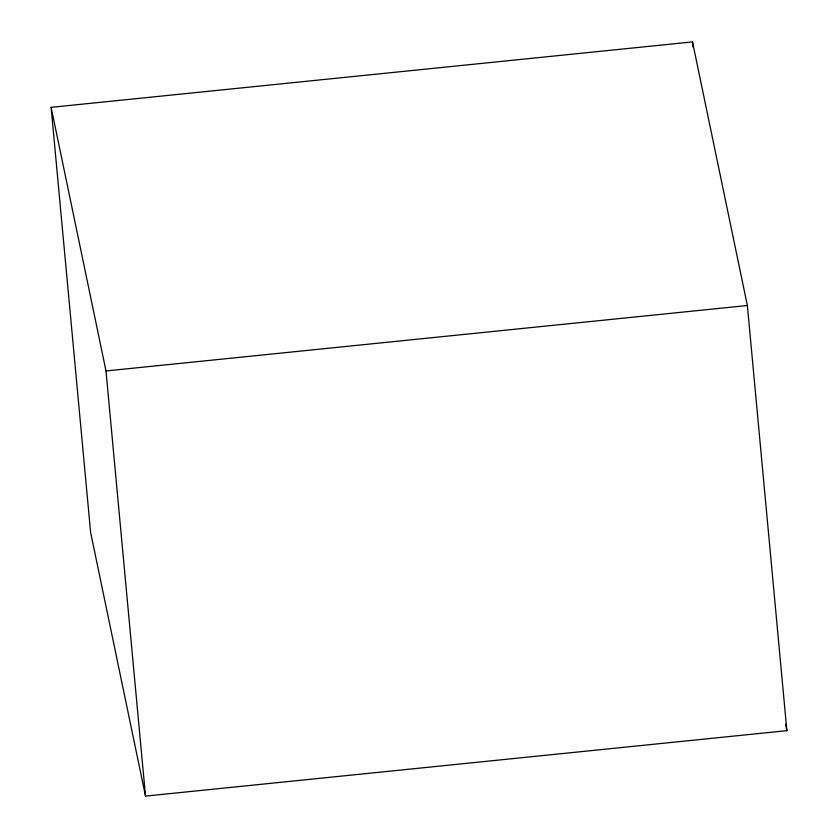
<?xml version="1.0" encoding="UTF-8"?>
<svg xmlns="http://www.w3.org/2000/svg" width="838" height="838" viewBox="0 0 838 838"><rect width="100%" height="100%" fill="white"/><g stroke="black" fill="none" stroke-linecap="round" stroke-linejoin="round"><path stroke-width="1.26" d="M51.118 107.337L692.492 41.9L747.37 305.514L786.882 730.663L145.508 796.1L90.63 532.486L51.118 107.337L105.997 370.951L145.508 796.1M105.997 370.951L747.37 305.514M785.552 724.262L786.882 730.663M692.492 41.9L692.974 47.096"/></g></svg>
